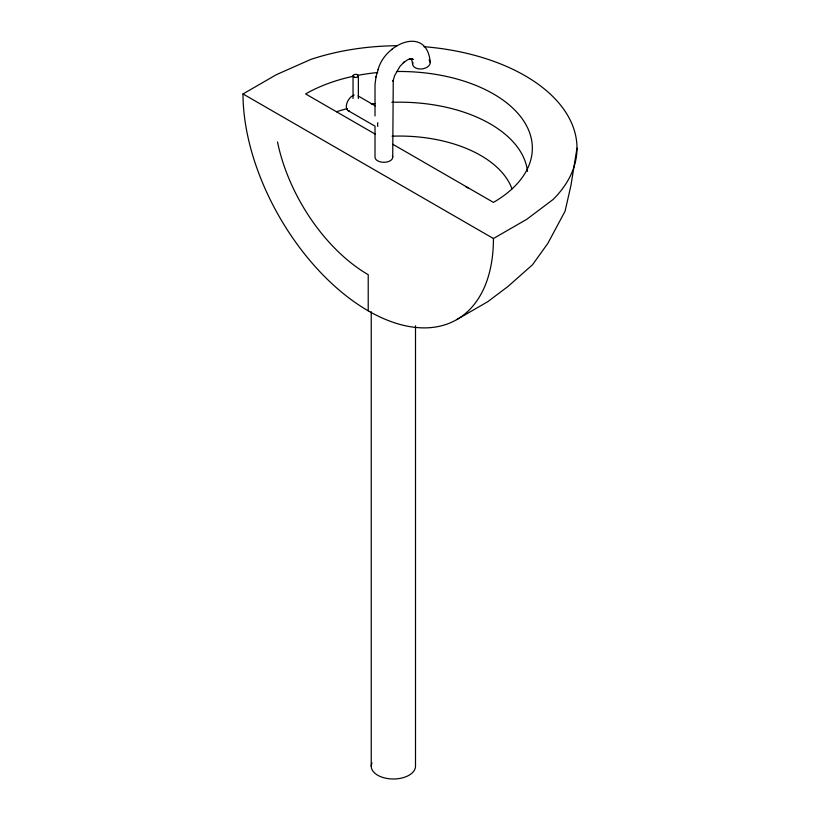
<?xml version="1.0" encoding="UTF-8"?>
<svg xmlns="http://www.w3.org/2000/svg" width="820" height="820" viewBox="0 0 820 820"><rect width="100%" height="100%" fill="white"/><g stroke="black" fill="none" stroke-linecap="round" stroke-linejoin="round"><path stroke-width="1.23" d="M376.042 76.608L375.017 84.573L375.017 115.938M576.993 148.164L570.904 185.586L565.072 211.191L547.832 243.396L532.498 264.778L507.908 286.529L487.715 301.729L456.76 319.595M378.102 69.71C384.498 43.644 427.261 24.825 430.254 62.566M375.775 77.521L378.235 69.228M391.56 49.733L392.216 49.046M423.981 46.678A177.468 102.459 0 0 1 553.213 199.393L526.799 219.268L493.445 238.528A177.089 102.244 60 0 1 368.221 310.821A177.089 102.244 60 0 1 243.007 93.941L276.361 74.681L310.79 59.429A177.468 102.459 0 0 1 396.972 45.715M411.476 58.794L413.249 59.46L410.615 58.65L412.45 58.712L409.231 59.03L410.789 58.507L407.089 60.085L403.378 62.781L404.034 62.094L399.924 66.43L394.686 75.512L392.985 81.231L393.251 80.319L392.729 157.194M358.073 95.93L375.273 105.862M348.141 110.649L375.017 126.167L375.017 157.194A8.856 5.115 0 0 0 385.031 162.268A8.856 5.115 0 0 0 392.431 155.872M375.222 134.131L305.614 93.941A132.809 76.68 0 0 1 353.707 76.188M392.903 144.33L493.445 202.386A132.809 76.68 0 0 0 521.735 118.141A132.809 76.68 0 0 0 396.972 71.494M243.007 93.941L493.445 238.528M411.496 58.886L412.624 63.857M415.504 325.806L415.504 766.218A22.14 12.782 0 0 1 390.484 778.887A22.14 12.782 0 0 1 371.993 762.907M371.234 311.733L371.234 766.218M368.221 310.821L368.221 274.68A132.809 76.68 60 0 1 277.508 141.932M358.361 75.87L358.361 98.502M353.041 75.87L353.041 98.502M357.51 75.419A132.809 76.68 0 0 1 377.712 72.529M336.559 111.725A128.248 74.046 0 0 1 347.352 108.588M371.316 103.996A128.248 74.046 0 0 1 375.109 103.535M391.816 102.315A128.248 74.046 0 0 1 527.506 171.411M392.052 136.202A114.861 66.317 0 0 1 511.967 188.815M465.698 186.642A93.582 54.028 0 0 1 467.953 187.985M377.825 126.413A8.856 5.115 -60 0 1 377.825 122.672M429.055 59.778A8.856 5.74 -7 0 1 422.628 68.839A8.856 5.74 -7 0 1 412.911 62.351M349.443 111.048A8.856 5.115 -60 0 1 346.788 103.545A8.856 5.115 -60 0 1 354.189 95.058M353.82 76.947A2.655 1.537 0 0 0 358.268 76.26A2.655 1.537 0 0 0 355.019 74.384A2.655 1.537 0 0 0 353.82 76.947"/></g></svg>
